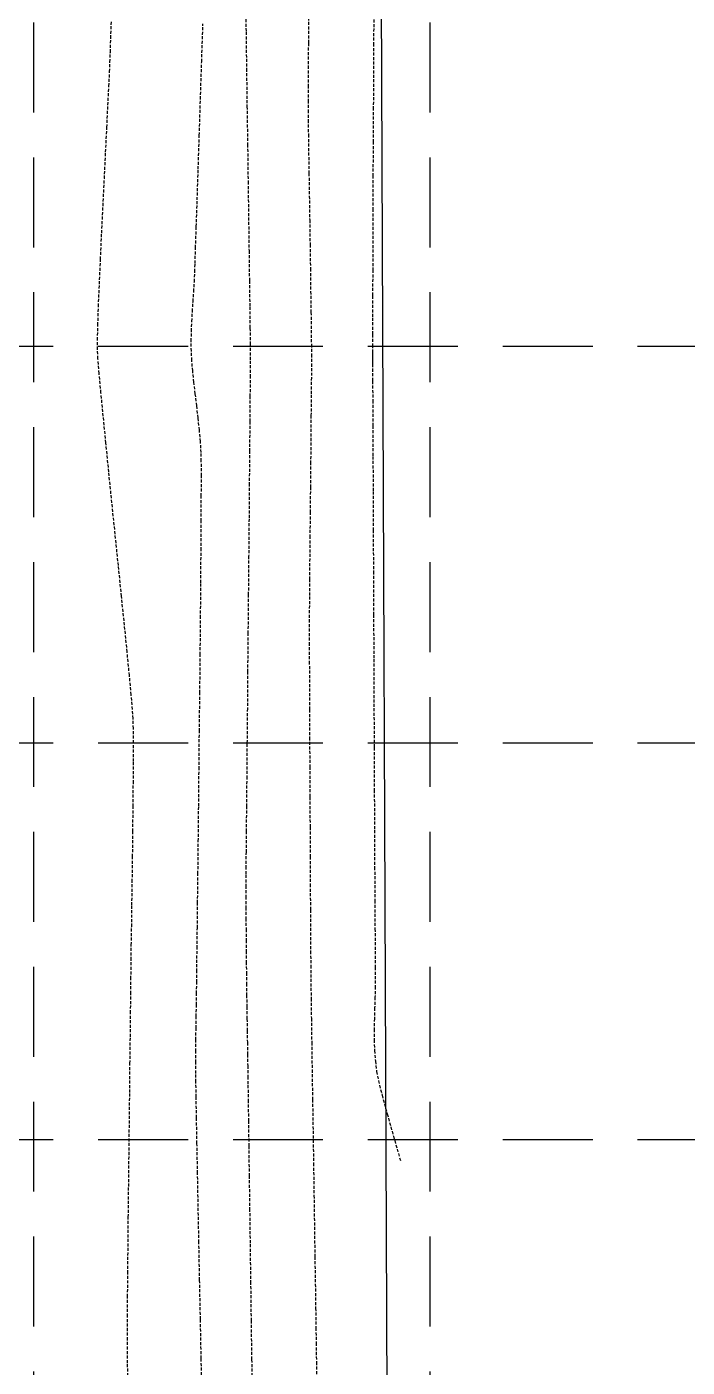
# Model space of a CAD drawing. Header units: inches. Extents: x 7994 to 10114, y 11164 to 12491.
# Drawn here: x 9946.6 to 10001.7, y 12039.9 to 12151.7 of the extents above; entities that cross this region are included whole.
import ezdxf

# ---------------------------------------------------------------- set-up
doc = ezdxf.new("R2010")
doc.units = ezdxf.units.IN
doc.header["$MEASUREMENT"] = 0
doc.linetypes.add('HIDDEN', pattern=[0.375, 0.25, -0.125])
doc.linetypes.add('x4227topo$0$HIDDEN', pattern=[0.375, 0.25, -0.125])
for name, color, linetype in [('CONTOURS', 43, 'x4227topo$0$HIDDEN'), ('GRID', 254, 'HIDDEN'), ('x4227topo$0$C-ROAD', 12, 'Continuous')]:
    doc.layers.add(name, color=color, linetype=linetype)

msp = doc.modelspace()

# ---------------------------------------------------------------- linework, layer by layer
at = {"layer": 'CONTOURS', "color": 43}
for p, q in [((9964.86, 12154.17, 1236), (9964.9, 12151.24, 1236)), ((9953.62, 12150.71, 1237), (9953.67, 12152.17, 1237)), ((9961.2, 12148.75, 1236), (9961.31, 12151.91, 1236)), ((9970.11, 12152.45, 1237), (9970.1, 12150.31, 1237)), ((9975.56, 12152.64, 1238), (9975.54, 12150.27, 1238)), ((9953.58, 12149.54, 1237), (9953.62, 12150.71, 1237)), ((9964.9, 12151.24, 1236), (9964.94, 12148.17, 1236)), ((9970.1, 12150.31, 1237), (9970.09, 12148.4, 1237)), ((9975.54, 12150.27, 1238), (9975.53, 12147.67, 1238)), ((9953.52, 12147.92, 1237), (9953.55, 12148.72, 1237)), ((9953.55, 12148.72, 1237), (9953.58, 12149.54, 1237)), ((9961.1, 12145.62, 1236), (9961.2, 12148.75, 1236)), ((9953.46, 12146.7, 1237), (9953.52, 12147.92, 1237)), ((9964.94, 12148.17, 1236), (9964.98, 12145.02, 1236)), ((9970.09, 12148.4, 1237), (9970.09, 12146.77, 1237)), ((9975.53, 12147.67, 1238), (9975.52, 12144.92, 1238)), ((9953.38, 12145.12, 1237), (9953.46, 12146.7, 1237)), ((9970.09, 12146.77, 1237), (9970.08, 12145.52, 1237)), ((9953.29, 12143.27, 1237), (9953.38, 12145.12, 1237)), ((9961, 12142.61, 1236), (9961.1, 12145.62, 1236)), ((9970.08, 12145.52, 1237), (9970.08, 12144.7, 1237)), ((9964.98, 12145.02, 1236), (9965.03, 12141.85, 1236)), ((9970.08, 12144.7, 1237), (9970.09, 12143.88, 1237)), ((9975.52, 12144.92, 1238), (9975.5, 12142.09, 1238)), ((9953.19, 12141.21, 1237), (9953.29, 12143.27, 1237)), ((9970.09, 12143.88, 1237), (9970.1, 12142.68, 1237)), ((9960.91, 12139.78, 1236), (9961, 12142.61, 1236)), ((9965.03, 12141.85, 1236), (9965.07, 12138.75, 1236)), ((9970.1, 12142.68, 1237), (9970.12, 12141.18, 1237)), ((9975.5, 12142.09, 1238), (9975.49, 12139.25, 1238)), ((9953.08, 12139, 1237), (9953.19, 12141.21, 1237)), ((9970.12, 12141.18, 1237), (9970.15, 12139.45, 1237)), ((9960.83, 12137.22, 1236), (9960.91, 12139.78, 1236)), ((9952.97, 12136.73, 1237), (9953.08, 12139, 1237)), ((9965.07, 12138.75, 1236), (9965.11, 12135.77, 1236)), ((9970.15, 12139.45, 1237), (9970.18, 12137.55, 1237)), ((9975.49, 12139.25, 1238), (9975.48, 12136.47, 1238)), ((9970.18, 12137.55, 1237), (9970.21, 12135.54, 1237)), ((9952.86, 12134.46, 1237), (9952.97, 12136.73, 1237)), ((9960.75, 12135.01, 1236), (9960.83, 12137.22, 1236)), ((9975.48, 12136.47, 1238), (9975.48, 12133.83, 1238)), ((9965.11, 12135.77, 1236), (9965.15, 12132.99, 1236)), ((9970.21, 12135.54, 1237), (9970.24, 12133.5, 1237)), ((9952.76, 12132.26, 1237), (9952.86, 12134.46, 1237)), ((9960.69, 12133.22, 1236), (9960.75, 12135.01, 1236)), ((9960.65, 12131.93, 1236), (9960.69, 12133.22, 1236)), ((9965.15, 12132.99, 1236), (9965.18, 12130.48, 1236)), ((9970.24, 12133.5, 1237), (9970.27, 12131.5, 1237)), ((9975.48, 12133.83, 1238), (9975.47, 12131.39, 1238)), ((9952.67, 12130.19, 1237), (9952.76, 12132.26, 1237)), ((9960.63, 12131.23, 1236), (9960.65, 12131.93, 1236)), ((9960.59, 12130.4, 1236), (9960.63, 12131.23, 1236)), ((9970.27, 12131.5, 1237), (9970.29, 12129.59, 1237)), ((9975.47, 12131.39, 1238), (9975.46, 12129.22, 1238)), ((9952.59, 12128.34, 1237), (9952.67, 12130.19, 1237)), ((9960.48, 12128.75, 1236), (9960.54, 12129.58, 1236)), ((9960.54, 12129.58, 1236), (9960.59, 12130.4, 1236)), ((9965.18, 12130.48, 1236), (9965.21, 12128.31, 1236)), ((9970.29, 12129.59, 1237), (9970.32, 12127.86, 1237)), ((9952.54, 12126.77, 1237), (9952.59, 12128.34, 1237)), ((9960.43, 12127.93, 1236), (9960.48, 12128.75, 1236)), ((9965.21, 12128.31, 1236), (9965.23, 12126.54, 1236)), ((9975.46, 12129.22, 1238), (9975.46, 12127.4, 1238)), ((9960.38, 12127.1, 1236), (9960.43, 12127.93, 1236)), ((9970.32, 12127.86, 1237), (9970.34, 12126.36, 1237)), ((9975.46, 12127.4, 1238), (9975.46, 12126.01, 1238)), ((9952.51, 12125.54, 1237), (9952.54, 12126.77, 1237)), ((9960.33, 12125.45, 1236), (9960.35, 12126.28, 1236)), ((9960.35, 12126.28, 1236), (9960.38, 12127.1, 1236)), ((9965.23, 12126.54, 1236), (9965.25, 12125.26, 1236)), ((9970.34, 12126.36, 1237), (9970.35, 12125.17, 1237)), ((9952.51, 12124.74, 1237), (9952.51, 12125.54, 1237)), ((9960.34, 12124.62, 1236), (9960.33, 12125.45, 1236)), ((9965.25, 12125.26, 1236), (9965.25, 12124.51, 1236)), ((9970.35, 12125.17, 1237), (9970.36, 12124.34, 1237)), ((9975.46, 12126.01, 1238), (9975.45, 12125.1, 1238)), ((9975.45, 12125.1, 1238), (9975.45, 12124.76, 1238)), ((9952.55, 12123.98, 1237), (9952.51, 12124.74, 1237)), ((9952.65, 12122.76, 1237), (9952.55, 12123.98, 1237)), ((9960.38, 12123.84, 1236), (9960.34, 12124.62, 1236)), ((9960.45, 12122.97, 1236), (9960.38, 12123.84, 1236)), ((9965.25, 12124.51, 1236), (9965.25, 12123.81, 1236)), ((9970.36, 12124.34, 1237), (9970.36, 12123.57, 1237)), ((9975.45, 12124.76, 1238), (9975.46, 12124.57, 1238)), ((9975.46, 12124.57, 1238), (9975.46, 12124.37, 1238)), ((9975.46, 12124.37, 1238), (9975.46, 12124.17, 1238)), ((9975.46, 12124.17, 1238), (9975.46, 12123.96, 1238)), ((9975.46, 12123.96, 1238), (9975.46, 12123.75, 1238)), ((9952.8, 12121.14, 1237), (9952.65, 12122.76, 1237)), ((9960.55, 12122.04, 1236), (9960.45, 12122.97, 1236)), ((9965.25, 12123.81, 1236), (9965.24, 12122.57, 1236)), ((9970.36, 12123.57, 1237), (9970.35, 12122.42, 1237)), ((9975.46, 12123.75, 1238), (9975.46, 12123.53, 1238)), ((9975.46, 12123.53, 1238), (9975.46, 12123.15, 1238)), ((9975.46, 12123.15, 1238), (9975.46, 12122.12, 1238)), ((9960.67, 12121.06, 1236), (9960.55, 12122.04, 1236)), ((9965.24, 12122.57, 1236), (9965.23, 12120.87, 1236)), ((9970.35, 12122.42, 1237), (9970.34, 12120.96, 1237)), ((9975.46, 12122.12, 1238), (9975.47, 12120.51, 1238)), ((9952.99, 12119.18, 1237), (9952.8, 12121.14, 1237)), ((9960.79, 12120.06, 1236), (9960.67, 12121.06, 1236)), ((9965.23, 12120.87, 1236), (9965.22, 12118.76, 1236)), ((9970.34, 12120.96, 1237), (9970.32, 12119.26, 1237)), ((9975.47, 12120.51, 1238), (9975.48, 12118.39, 1238)), ((9960.91, 12119.05, 1236), (9960.79, 12120.06, 1236)), ((9953.21, 12116.96, 1237), (9952.99, 12119.18, 1237)), ((9961.01, 12118.04, 1236), (9960.91, 12119.05, 1236)), ((9965.22, 12118.76, 1236), (9965.19, 12116.31, 1236)), ((9970.32, 12119.26, 1237), (9970.31, 12117.37, 1237)), ((9975.48, 12118.39, 1238), (9975.49, 12115.84, 1238)), ((9961.1, 12117.07, 1236), (9961.01, 12118.04, 1236)), ((9970.31, 12117.37, 1237), (9970.29, 12115.36, 1237)), ((9953.45, 12114.54, 1237), (9953.21, 12116.96, 1237)), ((9961.16, 12116.16, 1236), (9961.1, 12117.07, 1236)), ((9961.17, 12115.45, 1236), (9961.16, 12116.16, 1236)), ((9965.19, 12116.31, 1236), (9965.17, 12113.58, 1236)), ((9961.18, 12114.22, 1236), (9961.17, 12115.45, 1236)), ((9970.29, 12115.36, 1237), (9970.27, 12113.28, 1237)), ((9975.49, 12115.84, 1238), (9975.5, 12112.91, 1238)), ((9953.71, 12111.98, 1237), (9953.45, 12114.54, 1237)), ((9961.17, 12112.53, 1236), (9961.18, 12114.22, 1236)), ((9965.17, 12113.58, 1236), (9965.15, 12110.64, 1236)), ((9970.27, 12113.28, 1237), (9970.25, 12111.21, 1237)), ((9975.5, 12112.91, 1238), (9975.51, 12109.69, 1238)), ((9953.98, 12109.36, 1237), (9953.71, 12111.98, 1237)), ((9961.17, 12110.44, 1236), (9961.17, 12112.53, 1236)), ((9961.15, 12108.01, 1236), (9961.17, 12110.44, 1236)), ((9965.15, 12110.64, 1236), (9965.12, 12107.53, 1236)), ((9970.25, 12111.21, 1237), (9970.23, 12109.2, 1237)), ((9954.25, 12106.74, 1237), (9953.98, 12109.36, 1237)), ((9975.51, 12109.69, 1238), (9975.53, 12106.24, 1238)), ((9970.23, 12109.2, 1237), (9970.21, 12107.31, 1237)), ((9961.13, 12105.3, 1236), (9961.15, 12108.01, 1236)), ((9965.12, 12107.53, 1236), (9965.09, 12104.33, 1236)), ((9970.21, 12107.31, 1237), (9970.2, 12105.61, 1237)), ((9954.51, 12104.18, 1237), (9954.25, 12106.74, 1237)), ((9975.53, 12106.24, 1238), (9975.54, 12102.63, 1238)), ((9961.11, 12102.37, 1236), (9961.13, 12105.3, 1236)), ((9970.2, 12105.61, 1237), (9970.19, 12104.15, 1237)), ((9954.76, 12101.76, 1237), (9954.51, 12104.18, 1237)), ((9965.09, 12104.33, 1236), (9965.06, 12101.11, 1236)), ((9970.19, 12104.15, 1237), (9970.18, 12103, 1237)), ((9970.18, 12103, 1237), (9970.17, 12102.23, 1237)), ((9975.54, 12102.63, 1238), (9975.56, 12098.93, 1238)), ((9954.98, 12099.54, 1237), (9954.76, 12101.76, 1237)), ((9961.08, 12099.29, 1236), (9961.11, 12102.37, 1236)), ((9970.17, 12102.23, 1237), (9970.17, 12101.48, 1237)), ((9970.17, 12101.48, 1237), (9970.18, 12100.3, 1237)), ((9965.06, 12101.11, 1236), (9965.03, 12097.91, 1236)), ((9955.17, 12097.58, 1237), (9954.98, 12099.54, 1237)), ((9961.05, 12096.12, 1236), (9961.08, 12099.29, 1236)), ((9970.18, 12100.3, 1237), (9970.18, 12098.73, 1237)), ((9970.18, 12098.73, 1237), (9970.19, 12096.85, 1237)), ((9975.56, 12098.93, 1238), (9975.57, 12095.21, 1238)), ((9955.32, 12095.96, 1237), (9955.17, 12097.58, 1237)), ((9965.03, 12097.91, 1236), (9965.01, 12094.81, 1236)), ((9955.43, 12094.74, 1237), (9955.32, 12095.96, 1237)), ((9961.01, 12092.92, 1236), (9961.05, 12096.12, 1236)), ((9970.19, 12096.85, 1237), (9970.2, 12094.72, 1237)), ((9965.01, 12094.81, 1236), (9964.98, 12091.86, 1236)), ((9975.57, 12095.21, 1238), (9975.59, 12091.55, 1238)), ((9955.48, 12093.98, 1237), (9955.43, 12094.74, 1237)), ((9955.5, 12093.15, 1237), (9955.48, 12093.98, 1237)), ((9970.2, 12094.72, 1237), (9970.2, 12092.4, 1237)), ((9955.51, 12091.93, 1237), (9955.5, 12093.15, 1237)), ((9960.98, 12089.75, 1236), (9961.01, 12092.92, 1236)), ((9955.51, 12090.39, 1237), (9955.51, 12091.93, 1237)), ((9964.98, 12091.86, 1236), (9964.96, 12089.13, 1236)), ((9970.2, 12092.4, 1237), (9970.22, 12089.95, 1237)), ((9975.59, 12091.55, 1238), (9975.6, 12088.01, 1238)), ((9955.5, 12088.6, 1237), (9955.51, 12090.39, 1237)), ((9960.95, 12086.67, 1236), (9960.98, 12089.75, 1236)), ((9970.22, 12089.95, 1237), (9970.23, 12087.43, 1237)), ((9955.48, 12086.63, 1237), (9955.5, 12088.6, 1237)), ((9964.96, 12089.13, 1236), (9964.93, 12086.68, 1236)), ((9970.23, 12087.43, 1237), (9970.24, 12084.92, 1237)), ((9975.6, 12088.01, 1238), (9975.62, 12084.66, 1238)), ((9955.46, 12084.56, 1237), (9955.48, 12086.63, 1237)), ((9960.92, 12083.74, 1236), (9960.95, 12086.67, 1236)), ((9964.93, 12086.68, 1236), (9964.92, 12084.57, 1236)), ((9970.24, 12084.92, 1237), (9970.25, 12082.47, 1237)), ((9955.44, 12082.45, 1237), (9955.46, 12084.56, 1237)), ((9960.89, 12081.03, 1236), (9960.92, 12083.74, 1236)), ((9964.92, 12084.57, 1236), (9964.9, 12082.87, 1236)), ((9975.62, 12084.66, 1238), (9975.63, 12081.57, 1238)), ((9964.9, 12082.87, 1236), (9964.89, 12081.63, 1236)), ((9955.41, 12080.37, 1237), (9955.44, 12082.45, 1237)), ((9964.89, 12081.63, 1236), (9964.89, 12080.93, 1236)), ((9970.25, 12082.47, 1237), (9970.26, 12080.15, 1237)), ((9975.63, 12081.57, 1238), (9975.65, 12078.81, 1238)), ((9955.38, 12078.41, 1237), (9955.41, 12080.37, 1237)), ((9960.86, 12078.6, 1236), (9960.89, 12081.03, 1236)), ((9964.89, 12080.93, 1236), (9964.89, 12080.03, 1236)), ((9964.89, 12080.03, 1236), (9964.89, 12079.13, 1236)), ((9964.89, 12079.13, 1236), (9964.89, 12078.22, 1236)), ((9970.26, 12080.15, 1237), (9970.27, 12078.01, 1237)), ((9955.36, 12076.62, 1237), (9955.38, 12078.41, 1237)), ((9960.84, 12076.51, 1236), (9960.86, 12078.6, 1236)), ((9964.89, 12078.22, 1236), (9964.89, 12077.31, 1236)), ((9970.27, 12078.01, 1237), (9970.28, 12076.13, 1237)), ((9975.65, 12078.81, 1238), (9975.66, 12076.45, 1238)), ((9964.89, 12077.31, 1236), (9964.9, 12076.4, 1236)), ((9955.33, 12075.08, 1237), (9955.36, 12076.62, 1237)), ((9960.82, 12074.82, 1236), (9960.84, 12076.51, 1236)), ((9964.9, 12076.4, 1236), (9964.9, 12075.48, 1236)), ((9970.28, 12076.13, 1237), (9970.29, 12074.57, 1237)), ((9975.66, 12076.45, 1238), (9975.67, 12074.57, 1238)), ((9955.32, 12073.85, 1237), (9955.33, 12075.08, 1237)), ((9960.8, 12073.59, 1236), (9960.82, 12074.82, 1236)), ((9964.9, 12075.48, 1236), (9964.91, 12074.58, 1236)), ((9955.31, 12073.02, 1237), (9955.32, 12073.85, 1237)), ((9960.8, 12072.88, 1236), (9960.8, 12073.59, 1236)), ((9964.91, 12074.58, 1236), (9964.92, 12073.67, 1236)), ((9964.92, 12073.67, 1236), (9964.93, 12072.78, 1236)), ((9970.29, 12074.57, 1237), (9970.3, 12073.38, 1237)), ((9975.67, 12074.57, 1238), (9975.67, 12073.23, 1238)), ((9955.3, 12072.26, 1237), (9955.31, 12073.02, 1237)), ((9960.79, 12071.98, 1236), (9960.8, 12072.88, 1236)), ((9964.93, 12072.78, 1236), (9964.94, 12071.87, 1236)), ((9970.3, 12073.38, 1237), (9970.3, 12072.64, 1237)), ((9970.3, 12072.64, 1237), (9970.31, 12071.88, 1237)), ((9975.67, 12073.23, 1238), (9975.68, 12072.5, 1238)), ((9975.68, 12072.5, 1238), (9975.68, 12071.62, 1238)), ((9955.29, 12071.03, 1237), (9955.3, 12072.26, 1237)), ((9960.77, 12071.04, 1236), (9960.79, 12071.98, 1236)), ((9964.94, 12071.87, 1236), (9964.95, 12070.92, 1236)), ((9970.31, 12071.88, 1237), (9970.33, 12070.63, 1237)), ((9975.68, 12071.62, 1238), (9975.66, 12070.73, 1238)), ((9955.27, 12069.41, 1237), (9955.29, 12071.03, 1237)), ((9960.76, 12070.09, 1236), (9960.77, 12071.04, 1236)), ((9964.95, 12070.92, 1236), (9964.96, 12069.94, 1236)), ((9970.33, 12070.63, 1237), (9970.35, 12068.97, 1237)), ((9975.66, 12070.73, 1238), (9975.63, 12069.84, 1238)), ((9955.25, 12067.44, 1237), (9955.27, 12069.41, 1237)), ((9960.73, 12068.15, 1236), (9960.75, 12069.12, 1236)), ((9960.75, 12069.12, 1236), (9960.76, 12070.09, 1236)), ((9964.96, 12069.94, 1236), (9964.98, 12068.94, 1236)), ((9975.63, 12069.84, 1238), (9975.61, 12068.95, 1238)), ((9960.72, 12067.18, 1236), (9960.73, 12068.15, 1236)), ((9964.98, 12068.94, 1236), (9964.99, 12067.94, 1236)), ((9970.35, 12068.97, 1237), (9970.38, 12066.97, 1237)), ((9975.61, 12068.95, 1238), (9975.59, 12068.06, 1238)), ((9975.59, 12068.06, 1238), (9975.59, 12067.18, 1238)), ((9955.22, 12065.21, 1237), (9955.25, 12067.44, 1237)), ((9960.71, 12066.22, 1236), (9960.72, 12067.18, 1236)), ((9964.99, 12067.94, 1236), (9965.01, 12066.95, 1236)), ((9965.01, 12066.95, 1236), (9965.02, 12065.97, 1236)), ((9970.38, 12066.97, 1237), (9970.41, 12064.69, 1237)), ((9975.59, 12067.18, 1238), (9975.62, 12066.29, 1238)), ((9960.71, 12065.29, 1236), (9960.71, 12066.22, 1236)), ((9965.02, 12065.97, 1236), (9965.04, 12065.02, 1236)), ((9975.62, 12066.29, 1238), (9975.69, 12065.41, 1238)), ((9955.2, 12062.78, 1237), (9955.22, 12065.21, 1237)), ((9960.71, 12064.38, 1236), (9960.71, 12065.29, 1236)), ((9965.04, 12065.02, 1236), (9965.05, 12064.11, 1236)), ((9970.41, 12064.69, 1237), (9970.45, 12062.21, 1237)), ((9975.69, 12065.41, 1238), (9975.79, 12064.53, 1238)), ((9960.72, 12063.67, 1236), (9960.71, 12064.38, 1236)), ((9960.74, 12062.42, 1236), (9960.72, 12063.67, 1236)), ((9965.05, 12064.11, 1236), (9965.06, 12063.4, 1236)), ((9975.79, 12064.53, 1238), (9975.95, 12063.77, 1238)), ((9975.95, 12063.77, 1238), (9976.25, 12062.57, 1238)), ((9955.17, 12060.21, 1237), (9955.2, 12062.78, 1237)), ((9960.77, 12060.69, 1236), (9960.74, 12062.42, 1236)), ((9965.06, 12063.4, 1236), (9965.08, 12062.15, 1236)), ((9976.25, 12062.57, 1238), (9976.68, 12061.01, 1238)), ((9965.08, 12062.15, 1236), (9965.1, 12060.44, 1236)), ((9970.45, 12062.21, 1237), (9970.49, 12059.58, 1237)), ((9955.14, 12057.58, 1237), (9955.17, 12060.21, 1237)), ((9960.81, 12058.55, 1236), (9960.77, 12060.69, 1236)), ((9965.1, 12060.44, 1236), (9965.13, 12058.32, 1236)), ((9976.68, 12061.01, 1238), (9977.2, 12059.15, 1238)), ((9970.49, 12059.58, 1237), (9970.53, 12056.89, 1237)), ((9977.2, 12059.15, 1238), (9977.8, 12057.05, 1238)), ((9960.86, 12056.06, 1236), (9960.81, 12058.55, 1236)), ((9965.13, 12058.32, 1236), (9965.16, 12055.85, 1236)), ((9955.11, 12054.95, 1237), (9955.14, 12057.58, 1237)), ((9970.53, 12056.89, 1237), (9970.57, 12054.2, 1237)), ((9960.91, 12053.29, 1236), (9960.86, 12056.06, 1236)), ((9965.16, 12055.85, 1236), (9965.2, 12053.1, 1236)), ((9955.08, 12052.38, 1237), (9955.11, 12054.95, 1237)), ((9970.57, 12054.2, 1237), (9970.61, 12051.58, 1237)), ((9955.06, 12049.95, 1237), (9955.08, 12052.38, 1237)), ((9960.97, 12050.29, 1236), (9960.91, 12053.29, 1236)), ((9965.2, 12053.1, 1236), (9965.24, 12050.13, 1236)), ((9970.61, 12051.58, 1237), (9970.64, 12049.09, 1237)), ((9961.03, 12047.13, 1236), (9960.97, 12050.29, 1236)), ((9965.24, 12050.13, 1236), (9965.28, 12047, 1236)), ((9955.04, 12047.71, 1237), (9955.06, 12049.95, 1237)), ((9970.64, 12049.09, 1237), (9970.68, 12046.81, 1237)), ((9955.02, 12045.75, 1237), (9955.04, 12047.71, 1237)), ((9961.1, 12043.88, 1236), (9961.03, 12047.13, 1236)), ((9965.28, 12047, 1236), (9965.32, 12043.78, 1236)), ((9970.68, 12046.81, 1237), (9970.71, 12044.81, 1237)), ((9955.01, 12044.12, 1237), (9955.02, 12045.75, 1237)), ((9970.71, 12044.81, 1237), (9970.73, 12043.15, 1237)), ((9955, 12042.9, 1237), (9955.01, 12044.12, 1237)), ((9961.16, 12040.6, 1236), (9961.1, 12043.88, 1236)), ((9965.32, 12043.78, 1236), (9965.37, 12040.52, 1236)), ((9955, 12042.14, 1237), (9955, 12042.9, 1237)), ((9970.73, 12043.15, 1237), (9970.75, 12041.91, 1237)), ((9955, 12041.36, 1237), (9955, 12042.14, 1237)), ((9955.02, 12040.22, 1237), (9955, 12041.36, 1237)), ((9970.75, 12041.91, 1237), (9970.76, 12041.14, 1237)), ((9970.76, 12041.14, 1237), (9970.77, 12040.31, 1237)), ((9955.04, 12038.77, 1237), (9955.02, 12040.22, 1237)), ((9961.23, 12037.35, 1236), (9961.16, 12040.6, 1236)), ((9965.37, 12040.52, 1236), (9965.41, 12037.3, 1236)), ((9970.77, 12040.31, 1237), (9970.79, 12039.1, 1237))]:
    msp.add_line(p, q, dxfattribs=at)
at = {"layer": 'GRID', "color": 253, "linetype": 'HIDDEN', "ltscale": 30}
for p, q in [((9947.17, 12455.77), (9947.17, 11298)), ((9980.24, 12455.77), (9980.24, 11298)), ((8028.82, 12125.02), (10079.47, 12125.02)), ((8028.82, 12091.95), (10079.47, 12091.95)), ((8028.82, 12058.87), (10079.47, 12058.87))]:
    msp.add_line(p, q, dxfattribs=at)
at = {"layer": 'x4227topo$0$C-ROAD', "color": 7}
msp.add_line((9977.22, 11906.62), (9975.12, 12418.77), dxfattribs=at)

doc.saveas('drawing.dxf')
